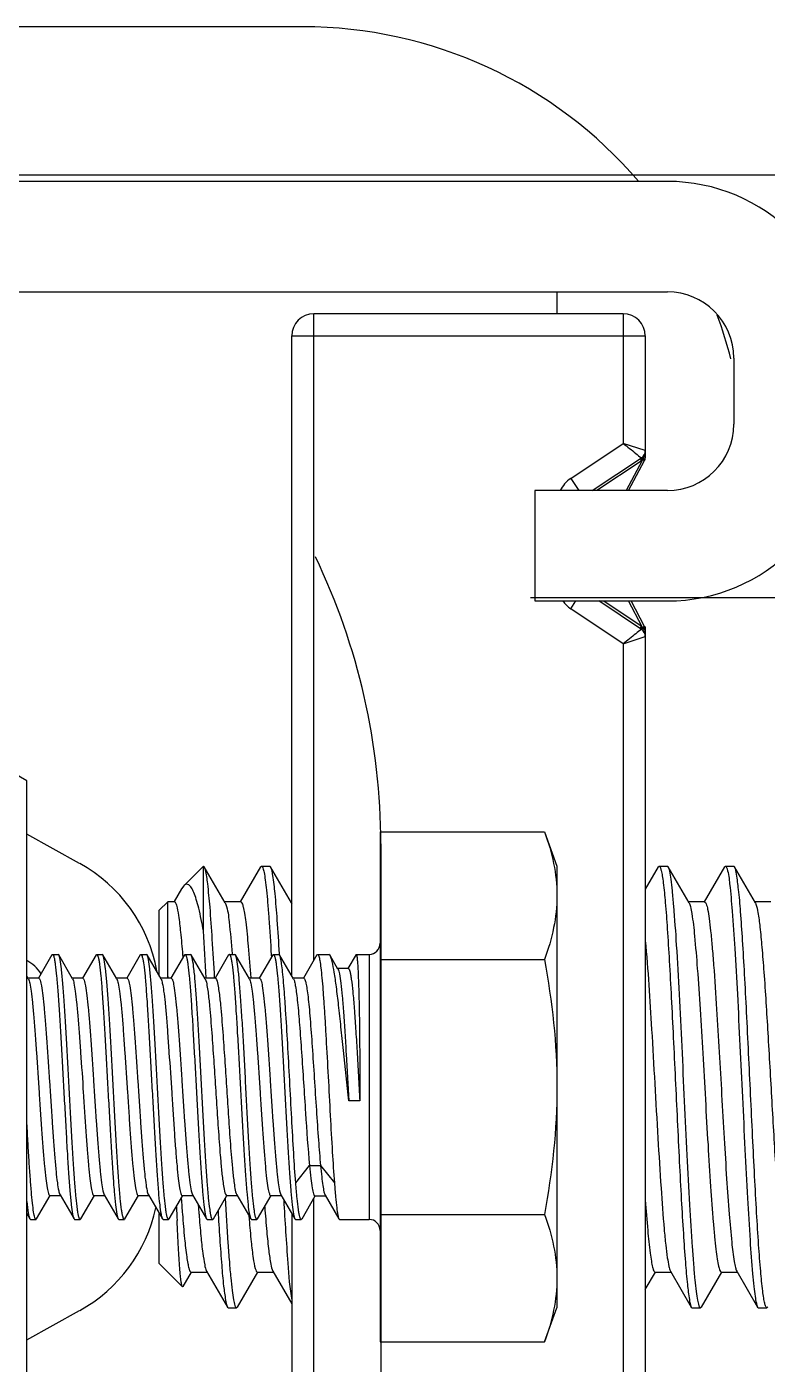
# Model space of a CAD drawing. Extents: x 1247970 to 1725648, y 860327 to 1277876.
# Drawn here: x 1330972.7 to 1331058.1, y 1196609.8 to 1196764 of the extents above; entities that cross this region are included whole.
import ezdxf

# ---------------------------------------------------------------- set-up
doc = ezdxf.new("R2010")
doc.units = 0
doc.header["$LTSCALE"] = 1000
doc.header["$MEASUREMENT"] = 0
doc.layers.get('0').update_dxf_attribs({"color": 254})
doc.layers.add('TK', color=4, linetype='Continuous')

# ---------------------------------------------------------------- blocks, each defined once
blk = doc.blocks.new('A$C63786A89')
at = {"linetype": 'Continuous'}
for p, q in [((-2012.47, 4120.23), (-2226.47, 4120.23)), ((-2142.64, 4103.17), (2056.65, 4103.17)), ((-1970.48, 4102.41), (-2138.46, 4102.41)), ((-2138.46, 4089.69), (-1970.48, 4089.69)), ((-1983.2, 4089.69), (-1983.2, 4087.14)), ((-1975.57, 4087.14), (-2011.2, 4087.14)), ((-2011.2, 4012.66), (-2011.2, 4087.14)), ((-1975.57, 4087.14), (-1975.57, 4072.22)), ((-2013.75, 4084.6), (-1973.02, 4084.6)), ((-2013.75, 4010.84), (-2013.75, 4084.6)), ((-1973.02, 4084.6), (-1973.02, 4070.6)), ((-1962.84, 4082.05), (-1962.84, 4074.42)), ((-1981.62, 4068.18), (-1975.57, 4072.22)), ((-1973.02, 4071.4), (-1975.57, 4072.22)), ((-1973.1, 4071), (-1973.24, 4070.57)), ((-1979.13, 4066.78), (-1973.48, 4070.55)), ((-1973.51, 4070.16), (-1978.61, 4066.78)), ((-1973.37, 4070.26), (-1975.21, 4066.78)), ((-1974.94, 4066.78), (-1973.11, 4070.24)), ((-1973.42, 4070.42), (-1973.37, 4070.26)), ((-1973.34, 4070.3), (-1973.37, 4070.26)), ((-1973.31, 4070.34), (-1973.34, 4070.3)), ((-1973.16, 4070.4), (-1973.32, 4070.35)), ((-1973.32, 4070.35), (-1973.26, 4070.32)), ((-1973.26, 4070.32), (-1973.11, 4070.24)), ((-2044.29, 4033.33), (-2105.37, 4068.6)), ((-1981.62, 4068.18), (-1980.68, 4066.78)), ((-1970.48, 4066.78), (-1985.75, 4066.78)), ((-1985.75, 4066.78), (-1985.75, 4054.06)), ((-1986.26, 4054.46), (1922.29, 4054.46)), ((-1985.75, 4054.06), (-1970.48, 4054.06)), ((-1981.62, 4053.16), (-1981.02, 4054.06)), ((-1973.48, 4050.79), (-1978.37, 4054.06)), ((-1977.81, 4054.06), (-1973.51, 4051.19)), ((-1973.37, 4051.08), (-1974.94, 4054.06)), ((-1973.11, 4051.12), (-1974.66, 4054.06)), ((-1975.57, 4049.13), (-1981.62, 4053.16)), ((-1973.55, 4051.01), (-1973.51, 4051.19)), ((-1973.42, 4050.93), (-1973.37, 4051.08)), ((-1973.37, 4051.08), (-1973.31, 4051.01)), ((-1973.37, 4050.88), (-1973.31, 4051.01)), ((-1973.35, 4050.86), (-1973.29, 4051)), ((-1973.11, 4051.12), (-1973.31, 4051.01)), ((-1973.31, 4051.01), (-1973.29, 4051)), ((-1973.23, 4050.97), (-1973.29, 4051)), ((-1973.18, 4050.95), (-1973.23, 4050.97)), ((-1973.02, 4050.76), (-1973.02, 3946.18)), ((-1975.57, 4049.13), (-1973.02, 4049.95)), ((-1975.57, 4049.13), (-1975.57, 3946.99)), ((-2044.29, 3962.79), (-2044.29, 4033.33)), ((-2038.2, 4023.82), (-2044.29, 4027.2)), ((-2003.56, 4027.45), (-1984.64, 4027.45)), ((-2003.56, 4027.45), (-2003.56, 3968.67)), ((-2003.5, 4026.08), (-2003.5, 3927.5)), ((-1984.64, 4027.45), (-1983.2, 4023.51)), ((-2026.2, 4021.24), (-2023.93, 4023.51)), ((-2023.83, 4023.43), (-2023.93, 4023.51)), ((-2023.93, 4016.04), (-2023.93, 4023.51)), ((-2021.43, 4019.29), (-2023.83, 4023.43)), ((-2017.35, 4023.43), (-2019.7, 4019.39)), ((-2017.35, 4023.43), (-2017.25, 4023.51)), ((-2017.25, 4023.51), (-2016.29, 4023.51)), ((-2017.25, 4023.51), (-2016.29, 4023.51)), ((-2017.25, 4023.51), (-2017.23, 4023.51)), ((-2016.19, 4023.43), (-2016.29, 4023.51)), ((-2013.79, 4019.29), (-2016.19, 4023.43)), ((-1983.2, 4023.51), (-1983.2, 3972.61)), ((-1971.53, 4023.43), (-1973.02, 4020.87)), ((-1971.53, 4023.43), (-1971.43, 4023.51)), ((-1971.43, 4023.51), (-1970.48, 4023.51)), ((-1971.43, 4023.51), (-1970.48, 4023.51)), ((-1971.43, 4023.51), (-1971.42, 4023.51)), ((-1970.38, 4023.43), (-1970.48, 4023.51)), ((-1967.98, 4019.29), (-1970.38, 4023.43)), ((-1963.9, 4023.43), (-1966.25, 4019.39)), ((-1963.9, 4023.43), (-1963.8, 4023.51)), ((-1963.8, 4023.51), (-1962.84, 4023.51)), ((-1963.8, 4023.51), (-1962.84, 4023.51)), ((-1962.74, 4023.43), (-1962.84, 4023.51)), ((-1960.34, 4019.29), (-1962.74, 4023.43)), ((-2026.46, 4020.88), (-2027.32, 4019.42)), ((-2026.2, 4021.24), (-2026.46, 4020.88)), ((-2029.02, 4018.42), (-2028.05, 4019.39)), ((-2029.02, 4010.84), (-2029.02, 4018.42)), ((-2027.27, 4019.39), (-2028.05, 4019.39)), ((-2028.05, 4010.79), (-2028.05, 4019.39)), ((-2027.32, 4019.42), (-2027.33, 4019.39)), ((-2019.64, 4019.39), (-2021.49, 4019.39)), ((-2013.75, 4019.39), (-2013.85, 4019.39)), ((-2013.79, 4019.29), (-2013.75, 4019.2)), ((-1966.19, 4019.39), (-1968.04, 4019.39)), ((-1958.55, 4019.39), (-1960.4, 4019.39)), ((-1960.34, 4019.29), (-1960.27, 4019.14)), ((-2041.39, 4013.27), (-2042.95, 4010.58)), ((-2041.39, 4013.27), (-2041.32, 4013.33)), ((-2041.32, 4013.33), (-2040.68, 4013.33)), ((-2041.32, 4013.33), (-2040.68, 4013.33)), ((-2040.6, 4013.27), (-2040.68, 4013.33)), ((-2039, 4010.51), (-2040.6, 4013.27)), ((-2036.3, 4013.27), (-2037.86, 4010.58)), ((-2036.3, 4013.27), (-2036.23, 4013.33)), ((-2036.23, 4013.33), (-2035.59, 4013.33)), ((-2036.23, 4013.33), (-2035.59, 4013.33)), ((-2035.51, 4013.27), (-2035.59, 4013.33)), ((-2033.91, 4010.51), (-2035.51, 4013.27)), ((-2031.21, 4013.27), (-2032.77, 4010.58)), ((-2031.21, 4013.27), (-2031.14, 4013.33)), ((-2031.14, 4013.33), (-2030.5, 4013.33)), ((-2031.14, 4013.33), (-2030.5, 4013.33)), ((-2030.42, 4013.27), (-2030.5, 4013.33)), ((-2028.82, 4010.51), (-2030.42, 4013.27)), ((-2026.12, 4013.27), (-2027.68, 4010.58)), ((-2026.33, 4013.31), (-2026.31, 4013)), ((-2026.12, 4013.27), (-2026.05, 4013.33)), ((-2026.05, 4013.33), (-2025.41, 4013.33)), ((-2026.05, 4013.33), (-2025.41, 4013.33)), ((-2025.33, 4013.27), (-2025.41, 4013.33)), ((-2023.73, 4010.51), (-2025.33, 4013.27)), ((-2021.03, 4013.27), (-2022.59, 4010.58)), ((-2021.03, 4013.27), (-2020.95, 4013.33)), ((-2020.95, 4013.33), (-2020.32, 4013.33)), ((-2020.95, 4013.33), (-2020.32, 4013.33)), ((-2020.61, 4013.38), (-2020.61, 4013.33)), ((-2020.24, 4013.27), (-2020.32, 4013.33)), ((-2018.64, 4010.51), (-2020.24, 4013.27)), ((-2015.94, 4013.27), (-2017.5, 4010.58)), ((-2016.12, 4013.27), (-2016.1, 4013.02)), ((-2015.94, 4013.27), (-2015.86, 4013.33)), ((-2015.86, 4013.33), (-2015.23, 4013.33)), ((-2015.86, 4013.33), (-2015.23, 4013.33)), ((-2015.15, 4013.27), (-2015.23, 4013.33)), ((-2015.16, 4013.34), (-2015.17, 4013.41)), ((-2015.16, 4013.28), (-2015.16, 4013.34)), ((-2013.55, 4010.51), (-2015.15, 4013.27)), ((-2010.85, 4013.27), (-2012.41, 4010.58)), ((-2010.85, 4013.27), (-2010.77, 4013.33)), ((-2010.77, 4013.33), (-2009.5, 4013.33)), ((-2010.77, 4013.33), (-2009.5, 4013.33)), ((-2009.34, 4013.19), (-2009.5, 4013.33)), ((-2008.43, 4011.63), (-2009.34, 4013.19)), ((-2006.34, 4013.31), (-2007.28, 4011.7)), ((-2006.34, 4013.31), (-2006.32, 4013.33)), ((-2006.32, 4013.33), (-2004.84, 4013.33)), ((-2006.32, 4013.33), (-2004.84, 4013.33)), ((-2004.84, 4013.33), (-2004.84, 3982.79)), ((-2003.56, 4012.76), (-1984.64, 4012.76)), ((-2044.09, 4010.51), (-2044.29, 4010.84)), ((-2042.91, 4010.58), (-2044.14, 4010.58)), ((-2037.82, 4010.58), (-2039.05, 4010.58)), ((-2032.73, 4010.58), (-2033.96, 4010.58)), ((-2027.64, 4010.58), (-2028.87, 4010.58)), ((-2028.05, 4010.79), (-2028.04, 4010.6)), ((-2028.04, 4010.58), (-2028.05, 4010.79)), ((-2022.55, 4010.58), (-2023.78, 4010.58)), ((-2023.6, 4010.64), (-2023.6, 4010.56)), ((-2022.64, 4010.55), (-2022.64, 4010.62)), ((-2017.46, 4010.58), (-2018.68, 4010.58)), ((-2012.37, 4010.58), (-2013.59, 4010.58)), ((-2007.24, 4011.7), (-2008.47, 4011.7)), ((-2005.92, 3996.44), (-2007.19, 3996.44)), ((-2013.3, 3987), (-2011.71, 3988.99)), ((-2011.71, 3988.99), (-2010.44, 3988.99)), ((-2010.44, 3988.99), (-2008.84, 3987)), ((-2043.15, 3982.85), (-2041.59, 3985.54)), ((-2041.64, 3985.54), (-2040.41, 3985.54)), ((-2040.45, 3985.62), (-2038.84, 3982.85)), ((-2038.06, 3982.85), (-2036.5, 3985.54)), ((-2036.55, 3985.54), (-2035.32, 3985.54)), ((-2035.36, 3985.62), (-2033.75, 3982.85)), ((-2032.97, 3982.85), (-2031.41, 3985.54)), ((-2031.46, 3985.54), (-2030.23, 3985.54)), ((-2030.27, 3985.62), (-2028.66, 3982.85)), ((-2027.88, 3982.85), (-2026.32, 3985.54)), ((-2026.37, 3985.54), (-2025.14, 3985.54)), ((-2025.18, 3985.62), (-2023.57, 3982.85)), ((-2022.79, 3982.85), (-2021.23, 3985.54)), ((-2021.28, 3985.54), (-2020.05, 3985.54)), ((-2020.09, 3985.62), (-2018.48, 3982.85)), ((-2017.7, 3982.85), (-2016.14, 3985.54)), ((-2016.18, 3985.54), (-2014.96, 3985.54)), ((-2015, 3985.62), (-2013.39, 3982.85)), ((-2012.57, 3982.87), (-2011.04, 3985.5)), ((-2011.2, 3936.98), (-2011.2, 3985.23)), ((-2011.09, 3985.5), (-2009.86, 3985.5)), ((-2009.91, 3985.58), (-2008.32, 3982.85)), ((-2044.29, 3983.46), (-2043.94, 3982.85)), ((-2043.94, 3982.85), (-2043.86, 3982.79)), ((-2043.86, 3982.79), (-2043.22, 3982.79)), ((-2043.86, 3982.79), (-2043.22, 3982.79)), ((-2043.15, 3982.85), (-2043.22, 3982.79)), ((-2038.84, 3982.85), (-2038.77, 3982.79)), ((-2038.77, 3982.79), (-2038.13, 3982.79)), ((-2038.77, 3982.79), (-2038.13, 3982.79)), ((-2038.06, 3982.85), (-2038.13, 3982.79)), ((-2033.75, 3982.85), (-2033.68, 3982.79)), ((-2033.68, 3982.79), (-2033.04, 3982.79)), ((-2033.68, 3982.79), (-2033.04, 3982.79)), ((-2033.03, 3982.79), (-2033.04, 3982.79)), ((-2032.97, 3982.85), (-2033.03, 3982.79)), ((-2029.02, 3977.7), (-2029.02, 3983.46)), ((-2028.66, 3982.85), (-2028.59, 3982.79)), ((-2028.59, 3982.79), (-2027.95, 3982.79)), ((-2028.59, 3982.79), (-2027.95, 3982.79)), ((-2027.88, 3982.85), (-2027.95, 3982.79)), ((-2023.57, 3982.85), (-2023.5, 3982.79)), ((-2023.5, 3982.79), (-2022.86, 3982.79)), ((-2023.5, 3982.79), (-2022.86, 3982.79)), ((-2022.79, 3982.85), (-2022.86, 3982.79)), ((-2018.48, 3982.85), (-2018.41, 3982.79)), ((-2018.41, 3982.79), (-2017.77, 3982.79)), ((-2018.41, 3982.79), (-2017.77, 3982.79)), ((-2017.7, 3982.85), (-2017.77, 3982.79)), ((-2013.75, 3983.46), (-2013.75, 3911.53)), ((-2013.39, 3982.85), (-2013.32, 3982.79)), ((-2013.32, 3982.79), (-2012.66, 3982.79)), ((-2013.32, 3982.79), (-2012.66, 3982.79)), ((-2012.57, 3982.87), (-2012.66, 3982.79)), ((-2008.32, 3982.85), (-2008.25, 3982.79)), ((-2008.25, 3982.79), (-2004.84, 3982.79)), ((-2008.25, 3982.79), (-2004.84, 3982.79)), ((-2003.56, 3983.37), (-1984.64, 3983.37)), ((-2029.02, 3977.7), (-2026.35, 3975.03)), ((-2026.28, 3975.06), (-2025.3, 3976.73)), ((-2025.36, 3976.73), (-2023.51, 3976.73)), ((-2023.57, 3976.84), (-2021.16, 3972.7)), ((-2020.01, 3972.7), (-2017.67, 3976.73)), ((-2017.73, 3976.73), (-2015.88, 3976.73)), ((-2015.94, 3976.84), (-2013.75, 3973.07)), ((-1973.02, 3974.72), (-1971.85, 3976.73)), ((-1971.91, 3976.73), (-1970.07, 3976.73)), ((-1970.12, 3976.84), (-1967.72, 3972.7)), ((-1966.56, 3972.7), (-1964.22, 3976.73)), ((-1964.28, 3976.73), (-1962.43, 3976.73)), ((-1962.49, 3976.84), (-1960.08, 3972.7)), ((-2026.28, 3975.06), (-2026.35, 3975.03)), ((-2044.29, 3968.92), (-2038.2, 3972.3)), ((-2021.16, 3972.7), (-2021.06, 3972.61)), ((-2021.06, 3972.61), (-2020.11, 3972.61)), ((-2021.06, 3972.61), (-2020.11, 3972.61)), ((-2020.11, 3972.61), (-2020.12, 3972.61)), ((-2020.01, 3972.7), (-2020.11, 3972.61)), ((-1984.64, 3968.67), (-1983.2, 3972.61)), ((-1967.72, 3972.7), (-1967.62, 3972.61)), ((-1967.62, 3972.61), (-1966.66, 3972.61)), ((-1967.62, 3972.61), (-1966.66, 3972.61)), ((-1966.66, 3972.61), (-1966.67, 3972.61)), ((-1966.56, 3972.7), (-1966.66, 3972.61)), ((-1960.08, 3972.7), (-1959.98, 3972.61)), ((-1959.98, 3972.61), (-1959.02, 3972.61)), ((-1959.98, 3972.61), (-1959.02, 3972.61)), ((-1959.02, 3972.61), (-1959.04, 3972.61)), ((-1958.92, 3972.7), (-1959.02, 3972.61)), ((-2003.56, 3968.67), (-1984.64, 3968.67))]:
    blk.add_line(p, q, dxfattribs=at)
for centre, radius, start, end in [((-2012.47, 4069.33), 50.9, 40.5827, 90), ((-1970.48, 4082.05), 20.36, 0, 90), ((-1970.48, 4082.05), 7.64, 0, 90), ((-2011.2, 4084.6), 2.55, 90, 180), ((-1975.57, 4084.6), 2.55, 0, 90), ((-2012.47, 4069.33), 50.9, 14.375, 20.3315), ((-1970.48, 4074.42), 20.36, 270, 0), ((-1970.48, 4074.42), 7.64, 270, 0), ((-1974.04, 4071.4), 1.02, 303.6901, 0), ((-1974.5, 4071.65), 1.79, 303.5501, 309.2239), ((-1901.33, 4048.77), 75.14, 163.1972, 163.3115), ((-1950.93, 4063.74), 23.33, 162.9834, 163.1803), ((-1979.64, 4065.22), 3.56, 123.6901, 153.8794), ((-2079.9, 4026.08), 76.4, 0, 25.649), ((-1979.64, 4056.13), 3.56, 215.8764, 236.3099), ((-1974.49, 4049.71), 1.77, 50.5794, 56.3228), ((-1974.04, 4049.95), 1.02, 0, 56.3099), ((-1974.51, 4050.23), 1.44, 28.005, 32.0404), ((-1974.63, 4050.17), 1.57, 24.7071, 28.0118), ((-1974.79, 4050.1), 1.75, 20.3577, 24.6837), ((-1973.44, 4050.44), 0.566, 58.8616, 62.9131), ((-1973.39, 4050.53), 0.469, 55.7183, 58.8209), ((-2046.83, 4008.24), 17.82, 10.3451, 61), ((-2430.06, 3988.89), 407.04, 3.0638, 3.8245), ((-2004.84, 4014.61), 1.27, 270, 0), ((-2046.83, 4008.24), 5.09, 34.3268, 59.8898), ((-2041.32, 4013.29), 0.0435, 79.1048, 89.9615), ((-2036.23, 4013.29), 0.0435, 79.2688, 89.9632), ((-2031.14, 4013.29), 0.0435, 79.0989, 89.9614), ((-2026.05, 4013.29), 0.0435, 79.2557, 89.963), ((-2020.95, 4013.29), 0.0435, 79.0953, 89.9614), ((-2015.86, 4013.29), 0.0435, 79.2241, 89.9627), ((-2010.77, 4013.29), 0.0434, 79.6399, 89.9669), ((-1768.64, 4003.55), 258.5, 184.0698, 184.4728), ((-1787.91, 4001.94), 237.26, 184.2321, 184.4817), ((-2043.22, 3982.83), 0.0435, 258.9741, 269.9601), ((-2046.83, 3987.88), 17.82, 299, 347.8939), ((-2038.13, 3982.83), 0.0435, 258.9891, 269.9602), ((-2027.95, 3982.83), 0.0435, 258.9914, 269.9603), ((-1516.99, 4006), 510.52, 182.4422, 182.6209), ((-2022.86, 3982.83), 0.0435, 258.9113, 269.9594), ((-1598.57, 4008.15), 424.38, 183.2921, 183.7268), ((-1829.72, 3998.21), 189.57, 184.5387, 184.6656), ((-2017.77, 3982.83), 0.0435, 259.0043, 269.9604), ((-2012.66, 3982.84), 0.0493, 264.1854, 269.9947), ((-2004.84, 3981.52), 1.27, 0, 90)]:
    blk.add_arc(centre, radius, start, end, dxfattribs=at)
for points, knots in [([(-1975.57, 4072.22), (-1975.08, 4071.83), (-1974.37, 4071.3), (-1973.7, 4070.7), (-1973.48, 4070.55)], [0, 0, 0, 0, 0.698346, 1, 1, 1, 1]), ([(-1973.54, 4070.47), (-1973.54, 4070.45), (-1973.56, 4070.35), (-1973.54, 4070.24), (-1973.51, 4070.16)], [0, 0, 0, 0, 0.200998, 1, 1, 1, 1]), ([(-1973.4, 4070.61), (-1973.43, 4070.58), (-1973.44, 4070.5), (-1973.43, 4070.44), (-1973.42, 4070.42)], [0, 0, 0, 0, 0.672918, 1, 1, 1, 1]), ([(-1973.03, 4070.47), (-1973.03, 4070.49), (-1973.04, 4070.53), (-1973.05, 4070.56), (-1973.06, 4070.58)], [0, 0, 0, 0, 0.483166, 1, 1, 1, 1]), ([(-1973.48, 4050.79), (-1973.7, 4050.65), (-1974.37, 4050.05), (-1975.08, 4049.52), (-1975.57, 4049.13)], [0, 0, 0, 0, 0.301655, 1, 1, 1, 1]), ([(-1973.43, 4050.81), (-1973.43, 4050.83), (-1973.43, 4050.87), (-1973.43, 4050.91), (-1973.42, 4050.93)], [0, 0, 0, 0, 0.453877, 1, 1, 1, 1]), ([(-1973.39, 4050.73), (-1973.4, 4050.74), (-1973.42, 4050.77), (-1973.43, 4050.79), (-1973.43, 4050.81)], [0, 0, 0, 0, 0.464051, 1, 1, 1, 1]), ([(-1973.36, 4050.7), (-1973.39, 4050.73), (-1973.39, 4050.8), (-1973.38, 4050.86), (-1973.37, 4050.88)], [0, 0, 0, 0, 0.668538, 1, 1, 1, 1]), ([(-1973.03, 4050.89), (-1973.03, 4050.87), (-1973.04, 4050.83), (-1973.05, 4050.8), (-1973.06, 4050.78)], [0, 0, 0, 0, 0.48312, 1, 1, 1, 1]), ([(-1984.64, 4027.45), (-1984.2, 4026.26), (-1983.48, 4023.85), (-1983.2, 4021.34), (-1983.2, 4020.1)], [0, 0, 0, 0, 0.506411, 1, 1, 1, 1]), ([(-2023.7, 4023.08), (-2023.71, 4023.12), (-2023.74, 4023.24), (-2023.78, 4023.35), (-2023.83, 4023.43)], [0, 0, 0, 0, 0.313274, 1, 1, 1, 1]), ([(-2022.64, 4010.62), (-2022.73, 4012.12), (-2022.89, 4014.84), (-2023.13, 4018.46), (-2023.39, 4021.12), (-2023.57, 4022.56), (-2023.7, 4023.08)], [0, 0, 0, 0, 0.35893, 0.653729, 0.87067, 1, 1, 1, 1]), ([(-2017.23, 4023.51), (-2017.15, 4023.49), (-2017.05, 4023.19), (-2016.92, 4022.69), (-2016.79, 4021.81), (-2016.66, 4020.65), (-2016.52, 4019.18), (-2016.33, 4016.69), (-2016.2, 4014.69), (-2016.12, 4013.27)], [0, 0, 0, 0, 0.023662, 0.077002, 0.161182, 0.275478, 0.418505, 0.588461, 1, 1, 1, 1]), ([(-2015.17, 4013.41), (-2015.25, 4014.71), (-2015.39, 4017.03), (-2015.64, 4020.03), (-2015.84, 4021.96), (-2016.03, 4022.98), (-2016.13, 4023.32), (-2016.19, 4023.43)], [0, 0, 0, 0, 0.387408, 0.691019, 0.897768, 0.962114, 1, 1, 1, 1]), ([(-1971.42, 4023.51), (-1971.36, 4023.5), (-1971.27, 4023.29), (-1971.17, 4022.94), (-1971.05, 4022.32), (-1970.89, 4021.1), (-1970.69, 4019.06), (-1970.47, 4016.06), (-1970.25, 4012.4), (-1970.02, 4008.23), (-1969.79, 4003.69), (-1969.49, 3997.39), (-1969.2, 3991.15), (-1968.89, 3985.22), (-1968.66, 3981.36), (-1968.43, 3978.1), (-1968.23, 3975.55), (-1967.99, 3973.85), (-1967.86, 3972.95), (-1967.72, 3972.7)], [0, 0, 0, 0, 0.003605, 0.011247, 0.023192, 0.039401, 0.084084, 0.143773, 0.216344, 0.299192, 0.389326, 0.483496, 0.670337, 0.756261, 0.832979, 0.897736, 0.948215, 0.982646, 1, 1, 1, 1]), ([(-1969.1, 4008.75), (-1969.19, 4010.64), (-1969.38, 4014.03), (-1969.65, 4018), (-1969.88, 4020.53), (-1970.03, 4021.87), (-1970.18, 4022.79), (-1970.29, 4023.28), (-1970.38, 4023.43)], [0, 0, 0, 0, 0.383711, 0.690971, 0.809132, 0.900843, 0.964663, 1, 1, 1, 1]), ([(-1963.8, 4023.51), (-1963.78, 4023.51), (-1963.66, 4023.44), (-1963.63, 4023.29), (-1963.6, 4023.18)], [0, 0, 0, 0, 0.133974, 1, 1, 1, 1]), ([(-1963.6, 4023.18), (-1963.43, 4022.62), (-1963.25, 4020.99), (-1962.96, 4017.94), (-1962.69, 4013.7), (-1962.51, 4010.51), (-1962.42, 4008.75)], [0, 0, 0, 0, 0.121434, 0.337609, 0.636283, 1, 1, 1, 1]), ([(-1959.04, 3972.61), (-1959.1, 3972.63), (-1959.19, 3972.83), (-1959.29, 3973.19), (-1959.4, 3973.8), (-1959.57, 3975.02), (-1959.76, 3977.07), (-1959.99, 3980.07), (-1960.21, 3983.72), (-1960.44, 3987.89), (-1960.66, 3992.43), (-1960.97, 3998.73), (-1961.26, 4004.97), (-1961.57, 4010.9), (-1961.79, 4014.76), (-1962.02, 4018.02), (-1962.23, 4020.57), (-1962.47, 4022.27), (-1962.59, 4023.17), (-1962.74, 4023.43)], [0, 0, 0, 0, 0.003611, 0.011257, 0.023207, 0.039418, 0.084101, 0.143787, 0.21635, 0.299185, 0.389306, 0.483463, 0.670281, 0.756199, 0.832917, 0.897679, 0.948171, 0.982621, 1, 1, 1, 1]), ([(-2023.93, 4016.04), (-2024.09, 4016.92), (-2024.33, 4018.14), (-2024.72, 4019.61), (-2025, 4020.4), (-2025.27, 4020.97), (-2025.55, 4021.34), (-2025.93, 4021.47), (-2026.12, 4021.32), (-2026.2, 4021.24)], [0, 0, 0, 0, 0.427992, 0.594856, 0.7284, 0.828419, 0.897175, 0.945336, 1, 1, 1, 1]), ([(-1983.2, 4020.1), (-1983.2, 4018.87), (-1983.48, 4016.36), (-1984.2, 4013.95), (-1984.64, 4012.76)], [0, 0, 0, 0, 0.493589, 1, 1, 1, 1]), ([(-2027.27, 4019.39), (-2027.22, 4019.39), (-2027.11, 4019.23), (-2026.95, 4018.73), (-2026.75, 4017.56), (-2026.54, 4015.68), (-2026.4, 4014.17), (-2026.33, 4013.31)], [0, 0, 0, 0, 0.024857, 0.076574, 0.270492, 0.581869, 1, 1, 1, 1]), ([(-2021.34, 4019.09), (-2021.12, 4018.45), (-2020.91, 4016.52), (-2020.71, 4014.62), (-2020.61, 4013.38)], [0, 0, 0, 0, 0.353033, 1, 1, 1, 1]), ([(-2019.64, 4019.39), (-2019.57, 4019.39), (-2019.43, 4019.14), (-2019.33, 4018.73), (-2019.18, 4017.98), (-2018.98, 4016.49), (-2018.74, 4013.99), (-2018.58, 4011.84), (-2018.49, 4010.62)], [0, 0, 0, 0, 0.023075, 0.075089, 0.158336, 0.272261, 0.586084, 1, 1, 1, 1]), ([(-1967.98, 4019.29), (-1967.9, 4019.15), (-1967.79, 4018.73), (-1967.55, 4017.45), (-1967.3, 4015.06), (-1967, 4011.39), (-1966.81, 4008.58), (-1966.71, 4007.02)], [0, 0, 0, 0, 0.038609, 0.10461, 0.31585, 0.620996, 1, 1, 1, 1]), ([(-1966.19, 4019.39), (-1966.1, 4019.39), (-1965.95, 4019.01), (-1965.81, 4018.43), (-1965.64, 4017.34), (-1965.48, 4015.92), (-1965.31, 4014.12), (-1965.07, 4011.12), (-1964.91, 4008.71), (-1964.81, 4007.02)], [0, 0, 0, 0, 0.022065, 0.075173, 0.160602, 0.277059, 0.422357, 0.593607, 1, 1, 1, 1]), ([(-1960.27, 4019.14), (-1960.16, 4018.82), (-1960, 4017.94), (-1959.78, 4016.28), (-1959.57, 4013.99), (-1959.25, 4009.93), (-1958.89, 4004.01), (-1958.53, 3997.74), (-1958.24, 3992.57), (-1958.02, 3988.88), (-1957.79, 3985.52), (-1957.57, 3982.59), (-1957.35, 3980.19), (-1957.15, 3978.44), (-1956.95, 3977.35), (-1956.8, 3976.88), (-1956.69, 3976.73), (-1956.64, 3976.73)], [0, 0, 0, 0, 0.02345, 0.063033, 0.11754, 0.185131, 0.349903, 0.534772, 0.62682, 0.714344, 0.794313, 0.863966, 0.920906, 0.963205, 0.989525, 0.996562, 1, 1, 1, 1]), ([(-1973.02, 4014.93), (-1972.71, 4011.52), (-1972.37, 4006.02), (-1971.93, 3998.43), (-1971.59, 3992.33), (-1971.24, 3986.74), (-1970.95, 3982.63), (-1970.69, 3979.96), (-1970.52, 3978.52), (-1970.34, 3977.53), (-1970.22, 3977), (-1970.12, 3976.84)], [0, 0, 0, 0, 0.268555, 0.432232, 0.596778, 0.747731, 0.871839, 0.920321, 0.958291, 0.984973, 1, 1, 1, 1]), ([(-2041.31, 4013.33), (-2041.27, 4013.32), (-2041.2, 4013.21), (-2041.14, 4012.99), (-2041.06, 4012.63), (-2040.96, 4011.9), (-2040.83, 4010.68), (-2040.68, 4008.89), (-2040.53, 4006.71), (-2040.38, 4004.22), (-2040.23, 4001.51), (-2040.08, 3998.67), (-2039.92, 3995.82), (-2039.77, 3993.04), (-2039.62, 3990.44), (-2039.47, 3988.12), (-2039.33, 3986.15), (-2039.18, 3984.62), (-2039.05, 3983.63), (-2038.94, 3983.1), (-2038.88, 3982.92), (-2038.84, 3982.85)], [0, 0, 0, 0, 0.003708, 0.011331, 0.023205, 0.039308, 0.083699, 0.143025, 0.215195, 0.297631, 0.387378, 0.481219, 0.575789, 0.667691, 0.753629, 0.830521, 0.895618, 0.946611, 0.981731, 0.992985, 1, 1, 1, 1]), ([(-2038.14, 3982.79), (-2038.18, 3982.8), (-2038.25, 3982.92), (-2038.31, 3983.13), (-2038.38, 3983.5), (-2038.49, 3984.22), (-2038.62, 3985.44), (-2038.77, 3987.23), (-2038.92, 3989.41), (-2039.07, 3991.9), (-2039.22, 3994.61), (-2039.37, 3997.45), (-2039.52, 4000.31), (-2039.68, 4003.08), (-2039.83, 4005.68), (-2039.98, 4008), (-2040.12, 4009.97), (-2040.27, 4011.5), (-2040.4, 4012.49), (-2040.51, 4013.03), (-2040.57, 4013.21), (-2040.6, 4013.27)], [0, 0, 0, 0, 0.003711, 0.011337, 0.023212, 0.039315, 0.083701, 0.143019, 0.215177, 0.2976, 0.387333, 0.481165, 0.575727, 0.667621, 0.753554, 0.830449, 0.895556, 0.946563, 0.981704, 0.992971, 1, 1, 1, 1]), ([(-2036.22, 4013.33), (-2036.18, 4013.32), (-2036.11, 4013.21), (-2036.05, 4012.99), (-2035.97, 4012.63), (-2035.86, 4011.9), (-2035.73, 4010.68), (-2035.59, 4008.89), (-2035.44, 4006.71), (-2035.29, 4004.22), (-2035.14, 4001.51), (-2034.99, 3998.68), (-2034.83, 3995.82), (-2034.68, 3993.04), (-2034.53, 3990.44), (-2034.38, 3988.12), (-2034.23, 3986.15), (-2034.09, 3984.62), (-2033.96, 3983.63), (-2033.85, 3983.1), (-2033.79, 3982.92), (-2033.75, 3982.85)], [0, 0, 0, 0, 0.003703, 0.01132, 0.023187, 0.039284, 0.083664, 0.142983, 0.215146, 0.297577, 0.387325, 0.481173, 0.575752, 0.667661, 0.753607, 0.830509, 0.895614, 0.946609, 0.98173, 0.992984, 1, 1, 1, 1]), ([(-2033.04, 3982.79), (-2033.08, 3982.79), (-2033.15, 3982.9), (-2033.21, 3983.1), (-2033.29, 3983.46), (-2033.4, 3984.17), (-2033.53, 3985.37), (-2033.68, 3987.15), (-2033.83, 3989.32), (-2033.98, 3991.81), (-2034.13, 3994.53), (-2034.28, 3997.37), (-2034.43, 4000.24), (-2034.58, 4003.03), (-2034.73, 4005.64), (-2034.88, 4007.97), (-2035.03, 4009.95), (-2035.18, 4011.49), (-2035.31, 4012.49), (-2035.42, 4013.02), (-2035.48, 4013.21), (-2035.51, 4013.27)], [0, 0, 0, 0, 0.003386, 0.010605, 0.022094, 0.037845, 0.081651, 0.140562, 0.21249, 0.294853, 0.384679, 0.47873, 0.573605, 0.66588, 0.752224, 0.829521, 0.894986, 0.946281, 0.981617, 0.992941, 1, 1, 1, 1]), ([(-2031.13, 4013.33), (-2031.09, 4013.32), (-2031.02, 4013.21), (-2030.96, 4012.99), (-2030.88, 4012.63), (-2030.77, 4011.9), (-2030.64, 4010.68), (-2030.5, 4008.89), (-2030.35, 4006.71), (-2030.2, 4004.22), (-2030.05, 4001.51), (-2029.9, 3998.67), (-2029.74, 3995.82), (-2029.59, 3993.04), (-2029.44, 3990.44), (-2029.29, 3988.12), (-2029.14, 3986.15), (-2029, 3984.62), (-2028.87, 3983.63), (-2028.76, 3983.1), (-2028.7, 3982.92), (-2028.66, 3982.85)], [0, 0, 0, 0, 0.003708, 0.011332, 0.023206, 0.039309, 0.083701, 0.143026, 0.215196, 0.297631, 0.387378, 0.481219, 0.575788, 0.66769, 0.753628, 0.830521, 0.895618, 0.94661, 0.98173, 0.992985, 1, 1, 1, 1]), ([(-2027.96, 3982.79), (-2028, 3982.8), (-2028.06, 3982.92), (-2028.13, 3983.13), (-2028.2, 3983.5), (-2028.31, 3984.22), (-2028.44, 3985.44), (-2028.59, 3987.23), (-2028.74, 3989.41), (-2028.89, 3991.9), (-2029.04, 3994.61), (-2029.19, 3997.45), (-2029.34, 4000.31), (-2029.5, 4003.08), (-2029.65, 4005.68), (-2029.8, 4008), (-2029.94, 4009.97), (-2030.09, 4011.5), (-2030.22, 4012.49), (-2030.33, 4013.03), (-2030.39, 4013.21), (-2030.42, 4013.27)], [0, 0, 0, 0, 0.003711, 0.011337, 0.023212, 0.039314, 0.0837, 0.143018, 0.215176, 0.297599, 0.387332, 0.481164, 0.575726, 0.667621, 0.753554, 0.830449, 0.895556, 0.946563, 0.981704, 0.992971, 1, 1, 1, 1]), ([(-2026.04, 4013.33), (-2026, 4013.32), (-2025.93, 4013.21), (-2025.87, 4012.99), (-2025.79, 4012.63), (-2025.68, 4011.9), (-2025.55, 4010.68), (-2025.41, 4008.89), (-2025.26, 4006.71), (-2025.11, 4004.22), (-2024.96, 4001.51), (-2024.8, 3998.68), (-2024.65, 3995.82), (-2024.5, 3993.04), (-2024.35, 3990.44), (-2024.2, 3988.12), (-2024.05, 3986.15), (-2023.91, 3984.62), (-2023.78, 3983.63), (-2023.67, 3983.1), (-2023.61, 3982.92), (-2023.57, 3982.85)], [0, 0, 0, 0, 0.003703, 0.011321, 0.023188, 0.039286, 0.083667, 0.142986, 0.21515, 0.297581, 0.387329, 0.481177, 0.575755, 0.667664, 0.753609, 0.83051, 0.895615, 0.94661, 0.98173, 0.992984, 1, 1, 1, 1]), ([(-2022.87, 3982.79), (-2022.91, 3982.8), (-2022.97, 3982.92), (-2023.04, 3983.13), (-2023.11, 3983.5), (-2023.22, 3984.22), (-2023.35, 3985.44), (-2023.5, 3987.23), (-2023.65, 3989.41), (-2023.8, 3991.9), (-2023.95, 3994.61), (-2024.1, 3997.45), (-2024.25, 4000.31), (-2024.4, 4003.08), (-2024.56, 4005.68), (-2024.71, 4008), (-2024.85, 4009.97), (-2025, 4011.5), (-2025.13, 4012.49), (-2025.24, 4013.03), (-2025.3, 4013.21), (-2025.33, 4013.27)], [0, 0, 0, 0, 0.003714, 0.011343, 0.023221, 0.039327, 0.08372, 0.14304, 0.215198, 0.297619, 0.387351, 0.481178, 0.575732, 0.667622, 0.753555, 0.83045, 0.895556, 0.946562, 0.981703, 0.992971, 1, 1, 1, 1]), ([(-2020.95, 4013.33), (-2020.91, 4013.32), (-2020.84, 4013.21), (-2020.78, 4012.99), (-2020.7, 4012.63), (-2020.59, 4011.9), (-2020.46, 4010.68), (-2020.32, 4008.89), (-2020.17, 4006.71), (-2020.02, 4004.22), (-2019.87, 4001.51), (-2019.71, 3998.67), (-2019.56, 3995.82), (-2019.41, 3993.04), (-2019.26, 3990.44), (-2019.11, 3988.12), (-2018.96, 3986.15), (-2018.82, 3984.62), (-2018.69, 3983.63), (-2018.58, 3983.1), (-2018.52, 3982.92), (-2018.48, 3982.85)], [0, 0, 0, 0, 0.003708, 0.011332, 0.023206, 0.03931, 0.083702, 0.143027, 0.215196, 0.297632, 0.387379, 0.481219, 0.575788, 0.66769, 0.753628, 0.830521, 0.895618, 0.946611, 0.98173, 0.992985, 1, 1, 1, 1]), ([(-2017.78, 3982.79), (-2017.82, 3982.8), (-2017.88, 3982.92), (-2017.95, 3983.13), (-2018.02, 3983.5), (-2018.13, 3984.22), (-2018.26, 3985.44), (-2018.41, 3987.23), (-2018.56, 3989.41), (-2018.71, 3991.9), (-2018.86, 3994.61), (-2019.01, 3997.45), (-2019.16, 4000.31), (-2019.31, 4003.08), (-2019.46, 4005.68), (-2019.62, 4008), (-2019.76, 4009.97), (-2019.91, 4011.5), (-2020.04, 4012.49), (-2020.15, 4013.03), (-2020.21, 4013.21), (-2020.24, 4013.27)], [0, 0, 0, 0, 0.003711, 0.011336, 0.02321, 0.039312, 0.083698, 0.143015, 0.215173, 0.297594, 0.387327, 0.481159, 0.575721, 0.667617, 0.753551, 0.830448, 0.895556, 0.946563, 0.981704, 0.992971, 1, 1, 1, 1]), ([(-2015.86, 4013.33), (-2015.82, 4013.32), (-2015.75, 4013.21), (-2015.69, 4012.99), (-2015.61, 4012.63), (-2015.5, 4011.9), (-2015.37, 4010.68), (-2015.23, 4008.89), (-2015.08, 4006.71), (-2014.93, 4004.22), (-2014.78, 4001.51), (-2014.62, 3998.67), (-2014.47, 3995.82), (-2014.32, 3993.04), (-2014.17, 3990.44), (-2014.02, 3988.12), (-2013.87, 3986.15), (-2013.73, 3984.62), (-2013.6, 3983.63), (-2013.49, 3983.1), (-2013.43, 3982.92), (-2013.39, 3982.85)], [0, 0, 0, 0, 0.003704, 0.011323, 0.023191, 0.03929, 0.083673, 0.142993, 0.215158, 0.297591, 0.387338, 0.481186, 0.575764, 0.667671, 0.753614, 0.830513, 0.895616, 0.946611, 0.98173, 0.992985, 1, 1, 1, 1]), ([(-2013.3, 3987), (-2013.39, 3988.14), (-2013.55, 3990.62), (-2013.77, 3994.56), (-2013.99, 3998.78), (-2014.21, 4002.94), (-2014.41, 4006.21), (-2014.57, 4008.55), (-2014.68, 4010.01), (-2014.79, 4011.22), (-2014.9, 4012.16), (-2015.01, 4012.81), (-2015.09, 4013.16), (-2015.15, 4013.27)], [0, 0, 0, 0, 0.130118, 0.283774, 0.448524, 0.611007, 0.75805, 0.821983, 0.877746, 0.924216, 0.960473, 0.985838, 1, 1, 1, 1]), ([(-2010.77, 4013.33), (-2010.74, 4013.33), (-2010.69, 4013.26), (-2010.6, 4013.03), (-2010.5, 4012.52), (-2010.39, 4011.69), (-2010.27, 4010.55), (-2010.16, 4009.15), (-2010.04, 4007.5), (-2009.92, 4005.64), (-2009.76, 4002.88), (-2009.56, 3999.23), (-2009.33, 3994.86), (-2009.1, 3990.77), (-2008.94, 3988.18), (-2008.84, 3987)], [0, 0, 0, 0, 0.003023, 0.008655, 0.02883, 0.060884, 0.10423, 0.157961, 0.220923, 0.291749, 0.368894, 0.535298, 0.705669, 0.865188, 1, 1, 1, 1]), ([(-2007.19, 3996.44), (-2007.41, 3998.38), (-2007.7, 4001.23), (-2008.07, 4004.91), (-2008.34, 4007.36), (-2008.59, 4009.46), (-2008.82, 4011.15), (-2009.06, 4012.34), (-2009.22, 4012.99), (-2009.34, 4013.19)], [0, 0, 0, 0, 0.346094, 0.50857, 0.65594, 0.782806, 0.884568, 0.957661, 1, 1, 1, 1]), ([(-2006.32, 4013.33), (-2006.32, 4013.33), (-2006.32, 4013.33), (-2006.32, 4013.33), (-2006.32, 4013.33)], [0, 0, 0, 0, 0.495092, 1, 1, 1, 1]), ([(-2006.32, 4013.33), (-2006.28, 4013.32), (-2006.27, 4013.16), (-2006.22, 4012.93), (-2006.19, 4012.49), (-2006.14, 4011.92), (-2006.11, 4011.19), (-2006.08, 4010.32), (-2006.04, 4009.32), (-2006, 4007.74), (-2005.96, 4005.54), (-2005.93, 4002.67), (-2005.91, 3999.6), (-2005.91, 3997.5), (-2005.92, 3996.44)], [0, 0, 0, 0, 0.006277, 0.021923, 0.047061, 0.081471, 0.124793, 0.17657, 0.236243, 0.303168, 0.455809, 0.627887, 0.811933, 1, 1, 1, 1]), ([(-2042.91, 4010.58), (-2042.88, 4010.58), (-2042.8, 4010.5), (-2042.7, 4010.21), (-2042.57, 4009.56), (-2042.43, 4008.49), (-2042.28, 4007.05), (-2042.13, 4005.29), (-2041.98, 4003.27), (-2041.83, 4001.06), (-2041.63, 3997.98), (-2041.43, 3994.92), (-2041.23, 3991.99), (-2041.08, 3990.07), (-2040.93, 3988.44), (-2040.79, 3987.14), (-2040.64, 3986.24), (-2040.54, 3985.76), (-2040.45, 3985.62)], [0, 0, 0, 0, 0.003779, 0.011114, 0.038197, 0.081556, 0.139811, 0.210942, 0.292439, 0.381409, 0.474688, 0.660849, 0.747103, 0.824649, 0.89074, 0.943055, 0.979813, 1, 1, 1, 1]), ([(-2037.82, 4010.58), (-2037.79, 4010.58), (-2037.71, 4010.5), (-2037.61, 4010.21), (-2037.48, 4009.56), (-2037.34, 4008.49), (-2037.19, 4007.05), (-2037.04, 4005.29), (-2036.89, 4003.27), (-2036.74, 4001.06), (-2036.54, 3997.98), (-2036.34, 3994.92), (-2036.14, 3991.99), (-2035.99, 3990.07), (-2035.84, 3988.44), (-2035.7, 3987.14), (-2035.55, 3986.24), (-2035.45, 3985.76), (-2035.36, 3985.62)], [0, 0, 0, 0, 0.003779, 0.011114, 0.038196, 0.081556, 0.139811, 0.210942, 0.292439, 0.38141, 0.474688, 0.660849, 0.747103, 0.824649, 0.89074, 0.943055, 0.979813, 1, 1, 1, 1]), ([(-2032.73, 4010.58), (-2032.7, 4010.58), (-2032.62, 4010.5), (-2032.52, 4010.21), (-2032.39, 4009.56), (-2032.25, 4008.49), (-2032.1, 4007.05), (-2031.95, 4005.29), (-2031.8, 4003.27), (-2031.65, 4001.06), (-2031.45, 3997.98), (-2031.25, 3994.92), (-2031.05, 3991.99), (-2030.9, 3990.07), (-2030.75, 3988.44), (-2030.61, 3987.14), (-2030.46, 3986.24), (-2030.36, 3985.76), (-2030.27, 3985.62)], [0, 0, 0, 0, 0.003779, 0.011113, 0.038196, 0.081555, 0.139809, 0.210939, 0.292435, 0.381405, 0.474683, 0.660843, 0.747096, 0.824643, 0.890735, 0.943051, 0.979811, 1, 1, 1, 1]), ([(-2027.64, 4010.58), (-2027.61, 4010.58), (-2027.53, 4010.5), (-2027.43, 4010.21), (-2027.3, 4009.56), (-2027.16, 4008.49), (-2027.01, 4007.05), (-2026.86, 4005.29), (-2026.71, 4003.27), (-2026.56, 4001.06), (-2026.36, 3997.98), (-2026.16, 3994.92), (-2025.96, 3991.99), (-2025.81, 3990.07), (-2025.66, 3988.44), (-2025.52, 3987.14), (-2025.37, 3986.24), (-2025.27, 3985.76), (-2025.18, 3985.62)], [0, 0, 0, 0, 0.003779, 0.011113, 0.038196, 0.081556, 0.139811, 0.210942, 0.292439, 0.38141, 0.474689, 0.66085, 0.747103, 0.824649, 0.89074, 0.943055, 0.979813, 1, 1, 1, 1]), ([(-2022.55, 4010.58), (-2022.37, 4010.4), (-2022.25, 4009.85), (-2022.16, 4009.09), (-2022.04, 4008.3), (-2021.94, 4007.26), (-2021.83, 4005.96), (-2021.7, 4004.39), (-2021.59, 4002.82), (-2021.45, 4000.73), (-2021.28, 3998.12), (-2021.11, 3995.5), (-2020.97, 3993.41), (-2020.86, 3991.84), (-2020.73, 3990.28), (-2020.62, 3988.97), (-2020.52, 3987.93), (-2020.42, 3987.15), (-2020.31, 3986.38), (-2020.21, 3985.85), (-2020.09, 3985.62)], [0, 0, 0, 0, 0.030768, 0.062218, 0.093344, 0.124643, 0.187198, 0.249714, 0.31225, 0.374778, 0.499837, 0.624896, 0.687425, 0.749956, 0.812483, 0.875017, 0.906295, 0.937525, 0.968815, 1, 1, 1, 1]), ([(-2017.46, 4010.58), (-2017.43, 4010.58), (-2017.35, 4010.5), (-2017.25, 4010.21), (-2017.12, 4009.56), (-2016.98, 4008.49), (-2016.83, 4007.05), (-2016.68, 4005.29), (-2016.53, 4003.27), (-2016.38, 4001.06), (-2016.18, 3997.98), (-2015.98, 3994.92), (-2015.78, 3991.99), (-2015.63, 3990.07), (-2015.48, 3988.44), (-2015.34, 3987.14), (-2015.19, 3986.24), (-2015.09, 3985.76), (-2015, 3985.62)], [0, 0, 0, 0, 0.003779, 0.011114, 0.038197, 0.081557, 0.139812, 0.210943, 0.29244, 0.38141, 0.474689, 0.66085, 0.747103, 0.824649, 0.89074, 0.943055, 0.979813, 1, 1, 1, 1]), ([(-2012.37, 4010.58), (-2012.31, 4010.58), (-2012.2, 4010.34), (-2012.11, 4009.97), (-2011.99, 4009.27), (-2011.87, 4008.36), (-2011.75, 4007.21), (-2011.59, 4005.3), (-2011.39, 4002.57), (-2011.16, 3999.06), (-2010.93, 3995.47), (-2010.7, 3992.1), (-2010.53, 3989.96), (-2010.44, 3988.99)], [0, 0, 0, 0, 0.008447, 0.028211, 0.059849, 0.102845, 0.156318, 0.219121, 0.36706, 0.533759, 0.704628, 0.864703, 1, 1, 1, 1]), ([(-2008.43, 4011.63), (-2008.39, 4011.56), (-2008.33, 4011.38), (-2008.21, 4010.85), (-2008.08, 4009.88), (-2007.93, 4008.38), (-2007.78, 4006.49), (-2007.63, 4004.26), (-2007.43, 4000.88), (-2007.29, 3998.25), (-2007.19, 3996.44)], [0, 0, 0, 0, 0.014497, 0.037247, 0.107063, 0.207049, 0.333333, 0.481179, 0.645288, 1, 1, 1, 1]), ([(-2007.24, 4011.7), (-2007.2, 4011.7), (-2007.12, 4011.58), (-2007.05, 4011.35), (-2006.97, 4010.97), (-2006.85, 4010.19), (-2006.7, 4008.89), (-2006.54, 4006.99), (-2006.39, 4004.7), (-2006.23, 4002.11), (-2006.07, 3999.33), (-2005.97, 3997.42), (-2005.92, 3996.44)], [0, 0, 0, 0, 0.007534, 0.023454, 0.048663, 0.083048, 0.177833, 0.303692, 0.455223, 0.626216, 0.810017, 1, 1, 1, 1]), ([(-2044.09, 4010.51), (-2044.01, 4010.36), (-2043.91, 4009.88), (-2043.76, 4008.98), (-2043.62, 4007.69), (-2043.47, 4006.05), (-2043.32, 4004.13), (-2043.11, 4001.2), (-2042.91, 3998.14), (-2042.71, 3995.06), (-2042.56, 3992.85), (-2042.41, 3990.83), (-2042.27, 3989.07), (-2042.12, 3987.63), (-2041.98, 3986.56), (-2041.84, 3985.91), (-2041.74, 3985.62), (-2041.67, 3985.54), (-2041.64, 3985.54)], [0, 0, 0, 0, 0.020221, 0.057009, 0.109346, 0.175452, 0.253005, 0.33926, 0.525406, 0.618671, 0.707625, 0.789106, 0.860221, 0.918463, 0.961812, 0.988888, 0.996222, 1, 1, 1, 1]), ([(-2039, 4010.51), (-2038.92, 4010.36), (-2038.82, 4009.88), (-2038.67, 4008.98), (-2038.53, 4007.69), (-2038.38, 4006.05), (-2038.23, 4004.13), (-2038.02, 4001.2), (-2037.82, 3998.14), (-2037.62, 3995.06), (-2037.47, 3992.85), (-2037.32, 3990.83), (-2037.18, 3989.07), (-2037.03, 3987.63), (-2036.89, 3986.56), (-2036.75, 3985.91), (-2036.65, 3985.62), (-2036.58, 3985.54), (-2036.55, 3985.54)], [0, 0, 0, 0, 0.020221, 0.057009, 0.109346, 0.175452, 0.253005, 0.33926, 0.525406, 0.618671, 0.707625, 0.789106, 0.860221, 0.918463, 0.961812, 0.988889, 0.996222, 1, 1, 1, 1]), ([(-2033.91, 4010.51), (-2033.83, 4010.36), (-2033.73, 4009.88), (-2033.58, 4008.98), (-2033.43, 4007.69), (-2033.28, 4006.05), (-2033.14, 4004.13), (-2032.93, 4001.2), (-2032.73, 3998.14), (-2032.53, 3995.06), (-2032.38, 3992.85), (-2032.23, 3990.83), (-2032.08, 3989.07), (-2031.94, 3987.63), (-2031.8, 3986.56), (-2031.66, 3985.91), (-2031.56, 3985.62), (-2031.49, 3985.54), (-2031.46, 3985.54)], [0, 0, 0, 0, 0.020221, 0.057008, 0.109345, 0.17545, 0.253003, 0.339257, 0.525401, 0.618666, 0.70762, 0.789101, 0.860217, 0.918459, 0.96181, 0.988888, 0.996221, 1, 1, 1, 1]), ([(-2028.82, 4010.51), (-2028.74, 4010.36), (-2028.64, 4009.88), (-2028.49, 4008.98), (-2028.34, 4007.69), (-2028.19, 4006.05), (-2028.05, 4004.13), (-2027.84, 4001.2), (-2027.64, 3998.14), (-2027.44, 3995.06), (-2027.29, 3992.85), (-2027.14, 3990.83), (-2026.99, 3989.07), (-2026.85, 3987.63), (-2026.71, 3986.56), (-2026.57, 3985.91), (-2026.47, 3985.62), (-2026.4, 3985.54), (-2026.37, 3985.54)], [0, 0, 0, 0, 0.020221, 0.057009, 0.109346, 0.175452, 0.253005, 0.33926, 0.525406, 0.618671, 0.707625, 0.789106, 0.860221, 0.918463, 0.961812, 0.988889, 0.996221, 1, 1, 1, 1]), ([(-2023.73, 4010.51), (-2023.61, 4010.27), (-2023.52, 4009.75), (-2023.4, 4008.97), (-2023.31, 4008.19), (-2023.2, 4007.15), (-2023.09, 4005.85), (-2022.97, 4004.28), (-2022.86, 4002.71), (-2022.71, 4000.62), (-2022.54, 3998.01), (-2022.38, 3995.39), (-2022.23, 3993.3), (-2022.12, 3991.73), (-2022, 3990.17), (-2021.88, 3988.86), (-2021.78, 3987.82), (-2021.67, 3987.04), (-2021.57, 3986.28), (-2021.46, 3985.72), (-2021.28, 3985.54)], [0, 0, 0, 0, 0.031186, 0.062475, 0.093704, 0.124983, 0.187517, 0.250043, 0.312574, 0.375103, 0.500161, 0.62522, 0.687747, 0.750283, 0.812799, 0.875353, 0.906651, 0.937778, 0.969229, 1, 1, 1, 1]), ([(-2018.64, 4010.51), (-2018.55, 4010.36), (-2018.45, 4009.88), (-2018.3, 4008.98), (-2018.16, 4007.69), (-2018.01, 4006.05), (-2017.86, 4004.13), (-2017.66, 4001.2), (-2017.46, 3998.14), (-2017.26, 3995.06), (-2017.11, 3992.85), (-2016.96, 3990.83), (-2016.81, 3989.07), (-2016.67, 3987.63), (-2016.53, 3986.56), (-2016.39, 3985.91), (-2016.29, 3985.62), (-2016.22, 3985.54), (-2016.18, 3985.54)], [0, 0, 0, 0, 0.020221, 0.057009, 0.109346, 0.175452, 0.253005, 0.33926, 0.525406, 0.618671, 0.707626, 0.789106, 0.860222, 0.918463, 0.961813, 0.988889, 0.996221, 1, 1, 1, 1]), ([(-2013.55, 4010.51), (-2013.49, 4010.41), (-2013.41, 4010.11), (-2013.3, 4009.55), (-2013.19, 4008.75), (-2013.03, 4007.28), (-2012.84, 4005.03), (-2012.62, 4001.95), (-2012.4, 3998.56), (-2012.12, 3994.2), (-2011.9, 3991.01), (-2011.71, 3988.99)], [0, 0, 0, 0, 0.015824, 0.042527, 0.079816, 0.127025, 0.247356, 0.394063, 0.555499, 0.718817, 1, 1, 1, 1]), ([(-1966.67, 3972.61), (-1966.76, 3972.63), (-1966.87, 3973), (-1967.01, 3973.57), (-1967.15, 3974.6), (-1967.3, 3975.95), (-1967.44, 3977.67), (-1967.65, 3980.54), (-1967.91, 3984.76), (-1968.2, 3990.37), (-1968.49, 3996.45), (-1968.79, 4002.63), (-1968.99, 4006.74), (-1969.1, 4008.75)], [0, 0, 0, 0, 0.007665, 0.025364, 0.053379, 0.091388, 0.138842, 0.195022, 0.330009, 0.488072, 0.659495, 0.833705, 1, 1, 1, 1]), ([(-1962.42, 4008.75), (-1962.21, 4004.79), (-1961.93, 3998.82), (-1961.55, 3990.99), (-1961.27, 3985.49), (-1960.99, 3980.72), (-1960.74, 3977.32), (-1960.54, 3975.17), (-1960.4, 3974.03), (-1960.26, 3973.25), (-1960.16, 3972.83), (-1960.08, 3972.7)], [0, 0, 0, 0, 0.329141, 0.495694, 0.6508, 0.785583, 0.892349, 0.93326, 0.965064, 0.987355, 1, 1, 1, 1]), ([(-1966.71, 4007.02), (-1966.61, 4005.33), (-1966.4, 4001.86), (-1966.11, 3996.65), (-1965.81, 3991.53), (-1965.52, 3986.81), (-1965.27, 3983.28), (-1965.05, 3980.87), (-1964.9, 3979.45), (-1964.76, 3978.33), (-1964.61, 3977.48), (-1964.49, 3977.02), (-1964.35, 3976.73), (-1964.28, 3976.73)], [0, 0, 0, 0, 0.167056, 0.342036, 0.51408, 0.67247, 0.807366, 0.863327, 0.910435, 0.947987, 0.975456, 0.992576, 1, 1, 1, 1]), ([(-1964.81, 4007.02), (-1964.6, 4003.73), (-1964.32, 3998.77), (-1963.95, 3992.25), (-1963.67, 3987.67), (-1963.39, 3983.67), (-1963.11, 3980.49), (-1962.88, 3978.43), (-1962.66, 3977.33), (-1962.56, 3976.96), (-1962.49, 3976.84)], [0, 0, 0, 0, 0.326529, 0.491938, 0.646319, 0.780991, 0.888404, 0.962618, 0.986009, 1, 1, 1, 1]), ([(-2043.23, 3982.79), (-2043.26, 3982.8), (-2043.32, 3982.88), (-2043.38, 3983.05), (-2043.44, 3983.31), (-2043.53, 3983.86), (-2043.65, 3984.77), (-2043.77, 3986.12), (-2043.9, 3987.79), (-2044.03, 3989.72), (-2044.16, 3991.88), (-2044.24, 3993.39), (-2044.29, 3994.17)], [0, 0, 0, 0, 0.007976, 0.023399, 0.047119, 0.079188, 0.167777, 0.287121, 0.434165, 0.605074, 0.795358, 1, 1, 1, 1]), ([(-2011.71, 3988.99), (-2011.66, 3988.49), (-2011.58, 3987.63), (-2011.43, 3986.55), (-2011.3, 3985.88), (-2011.19, 3985.59), (-2011.12, 3985.5), (-2011.09, 3985.5)], [0, 0, 0, 0, 0.416821, 0.727006, 0.920674, 0.973077, 1, 1, 1, 1]), ([(-2010.44, 3988.99), (-2010.4, 3988.56), (-2010.32, 3987.79), (-2010.2, 3986.78), (-2010.07, 3986.08), (-2009.98, 3985.7), (-2009.91, 3985.58)], [0, 0, 0, 0, 0.374921, 0.67078, 0.880329, 1, 1, 1, 1]), ([(-2012.66, 3982.79), (-2012.7, 3982.79), (-2012.78, 3982.91), (-2012.84, 3983.11), (-2012.92, 3983.47), (-2013.03, 3984.18), (-2013.17, 3985.37), (-2013.25, 3986.4), (-2013.3, 3987)], [0, 0, 0, 0, 0.025999, 0.078741, 0.161216, 0.273457, 0.583864, 1, 1, 1, 1]), ([(-2008.84, 3987), (-2008.8, 3986.46), (-2008.72, 3985.51), (-2008.6, 3984.26), (-2008.47, 3983.42), (-2008.39, 3982.98), (-2008.32, 3982.85)], [0, 0, 0, 0, 0.385426, 0.68535, 0.89169, 1, 1, 1, 1]), ([(-2044.29, 3984.86), (-2044.24, 3984.41), (-2044.17, 3983.81), (-2044.04, 3983.15), (-2043.98, 3982.93), (-2043.94, 3982.85)], [0, 0, 0, 0, 0.664814, 0.874197, 1, 1, 1, 1]), ([(-2020.12, 3972.61), (-2020.22, 3972.63), (-2020.33, 3973.03), (-2020.47, 3973.63), (-2020.61, 3974.74), (-2020.77, 3976.18), (-2020.92, 3978.01), (-2021.14, 3981.06), (-2021.28, 3983.51), (-2021.38, 3985.24)], [0, 0, 0, 0, 0.023099, 0.076921, 0.162181, 0.277789, 0.421938, 0.592279, 1, 1, 1, 1]), ([(-2014.68, 3985.02), (-2014.55, 3982.59), (-2014.29, 3978.74), (-2014.01, 3974.88), (-2013.75, 3973.47)], [0, 0, 0, 0, 0.628544, 1, 1, 1, 1]), ([(-1973.02, 3985.01), (-1972.94, 3983.85), (-1972.78, 3981.82), (-1972.55, 3979.46), (-1972.35, 3978.06), (-1972.21, 3977.36), (-1972.11, 3976.96), (-1971.98, 3976.73), (-1971.91, 3976.73)], [0, 0, 0, 0, 0.41482, 0.72823, 0.841797, 0.924784, 0.976685, 1, 1, 1, 1]), ([(-2026.35, 3983.4), (-2026.28, 3982.45), (-2026.14, 3980.81), (-2025.93, 3978.91), (-2025.75, 3977.79), (-2025.63, 3977.23), (-2025.54, 3976.91), (-2025.42, 3976.73), (-2025.36, 3976.73)], [0, 0, 0, 0, 0.417353, 0.72929, 0.841771, 0.92395, 0.975651, 1, 1, 1, 1]), ([(-2024.44, 3983.4), (-2024.38, 3982.56), (-2024.25, 3981.06), (-2024.05, 3979.1), (-2023.83, 3977.76), (-2023.7, 3977.05), (-2023.57, 3976.84)], [0, 0, 0, 0, 0.38118, 0.680309, 0.888233, 1, 1, 1, 1]), ([(-2018.67, 3982.79), (-2018.6, 3981.93), (-2018.46, 3980.43), (-2018.25, 3978.55), (-2018.04, 3977.39), (-2017.89, 3976.89), (-2017.78, 3976.73), (-2017.73, 3976.73)], [0, 0, 0, 0, 0.418158, 0.729515, 0.923411, 0.975112, 1, 1, 1, 1]), ([(-2016.87, 3984.23), (-2016.8, 3983.28), (-2016.66, 3981.59), (-2016.45, 3979.38), (-2016.22, 3977.87), (-2016.08, 3977.07), (-2015.94, 3976.84)], [0, 0, 0, 0, 0.381754, 0.681975, 0.890091, 1, 1, 1, 1]), ([(-1984.64, 3983.37), (-1984.2, 3982.18), (-1983.48, 3979.77), (-1983.2, 3977.26), (-1983.2, 3976.02)], [0, 0, 0, 0, 0.506411, 1, 1, 1, 1]), ([(-2026.35, 3975.03), (-2026.4, 3975.08), (-2026.44, 3975.31), (-2026.52, 3975.72), (-2026.59, 3976.38), (-2026.7, 3977.67), (-2026.83, 3979.79), (-2026.92, 3981.62), (-2026.97, 3982.66)], [0, 0, 0, 0, 0.027491, 0.083885, 0.169406, 0.283463, 0.592757, 1, 1, 1, 1]), ([(-2022.05, 3980.56), (-2021.98, 3979.54), (-2021.85, 3977.73), (-2021.66, 3975.36), (-2021.43, 3973.77), (-2021.3, 3972.94), (-2021.16, 3972.7)], [0, 0, 0, 0, 0.387565, 0.689151, 0.895137, 1, 1, 1, 1]), ([(-1983.2, 3976.02), (-1983.2, 3974.78), (-1983.48, 3972.27), (-1984.2, 3969.86), (-1984.64, 3968.67)], [0, 0, 0, 0, 0.493589, 1, 1, 1, 1])]:
    blk.add_open_spline(points, degree=3, knots=knots, dxfattribs=at)
for points in [[(-1973.02, 4071.4), (-1973.02, 4071.26), (-1973.05, 4071.13), (-1973.1, 4071)], [(-1973.02, 4070.6), (-1973.02, 4070.52), (-1973.09, 4070.44), (-1973.16, 4070.4)], [(-1973.11, 4070.24), (-1973.07, 4070.31), (-1973.03, 4070.39), (-1973.03, 4070.47)], [(-1973.53, 4050.88), (-1973.55, 4050.92), (-1973.55, 4050.97), (-1973.55, 4051.01)], [(-1973.33, 4050.68), (-1973.38, 4050.72), (-1973.37, 4050.8), (-1973.35, 4050.86)], [(-1973.15, 4050.7), (-1973.11, 4050.59), (-1973.08, 4050.47), (-1973.06, 4050.35)], [(-1973.02, 4050.76), (-1973.02, 4050.82), (-1973.08, 4050.88), (-1973.13, 4050.92)], [(-1973.11, 4051.12), (-1973.07, 4051.05), (-1973.03, 4050.97), (-1973.03, 4050.89)], [(-1973.06, 4050.35), (-1973.03, 4050.22), (-1973.02, 4050.08), (-1973.02, 4049.95)], [(-2021.43, 4019.29), (-2021.39, 4019.23), (-2021.36, 4019.16), (-2021.34, 4019.09)], [(-1984.64, 4012.76), (-1983.76, 4007.91), (-1983.2, 4002.98), (-1983.2, 3998.06)], [(-1983.2, 3998.06), (-1983.2, 3993.14), (-1983.76, 3988.21), (-1984.64, 3983.37)]]:
    blk.add_open_spline(points, degree=3, dxfattribs=at)

msp = doc.modelspace()

# ---------------------------------------------------------------- block references
at = {"layer": 'TK'}
msp.add_blockref('A$C63786A89', (1333017.03, 1192643.73, -355), dxfattribs=at)

doc.saveas('drawing.dxf')
